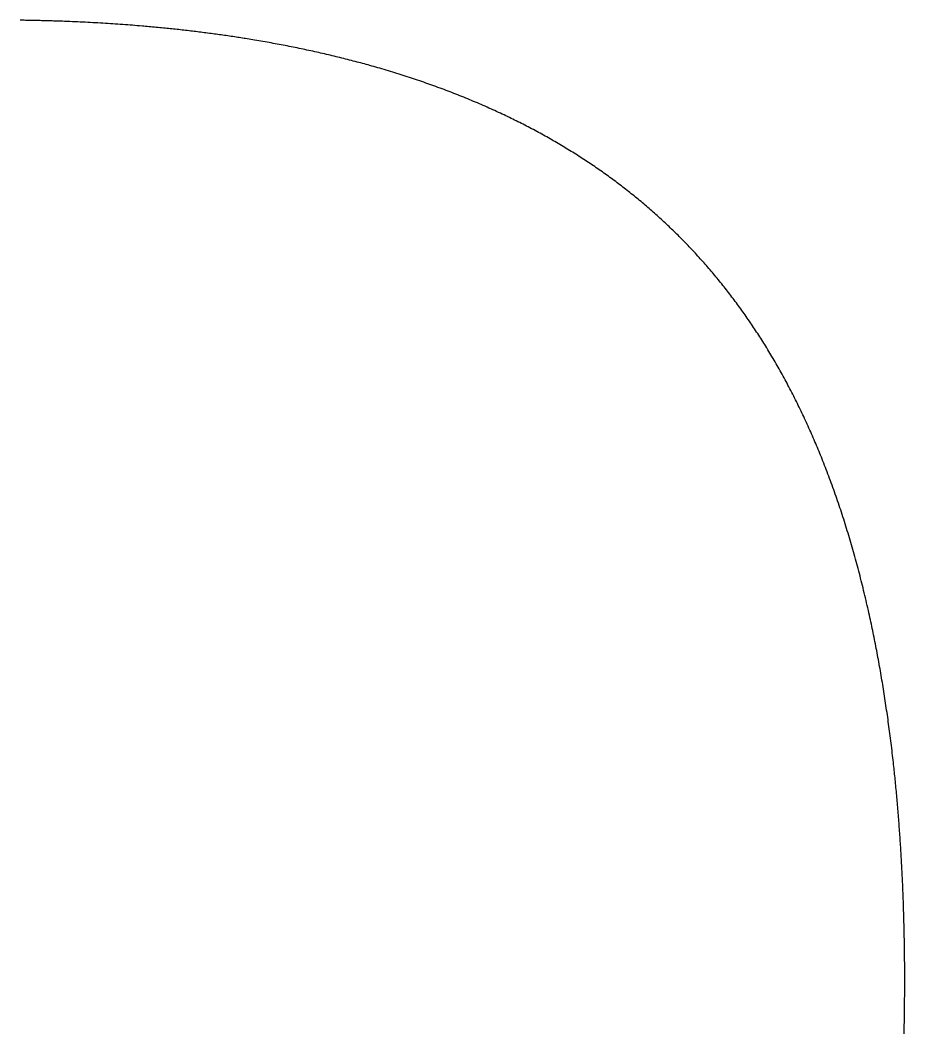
# Model space of a CAD drawing. Header units: millimetres. Extents: x -34 to 0, y 60 to 99.
import ezdxf

# ---------------------------------------------------------------- set-up
doc = ezdxf.new("R2010")
doc.units = ezdxf.units.MM
doc.layers.get('0').update_dxf_attribs({"linetype": 'CONTINUOUS'})

msp = doc.modelspace()

# ---------------------------------------------------------------- linework, layer by layer
msp.add_open_spline([(0, 60), (0.034, 61.527), (0.04, 64.515), (-0.136, 68.806), (-0.745, 74.134), (-2.175, 80.094), (-4.336, 85.291), (-7.291, 89.656), (-11.084, 93.145), (-15.692, 95.782), (-21.057, 97.626), (-25.908, 98.516), (-29.842, 98.876), (-32.592, 98.981), (-34, 99)], degree=5)

doc.saveas('drawing.dxf')
